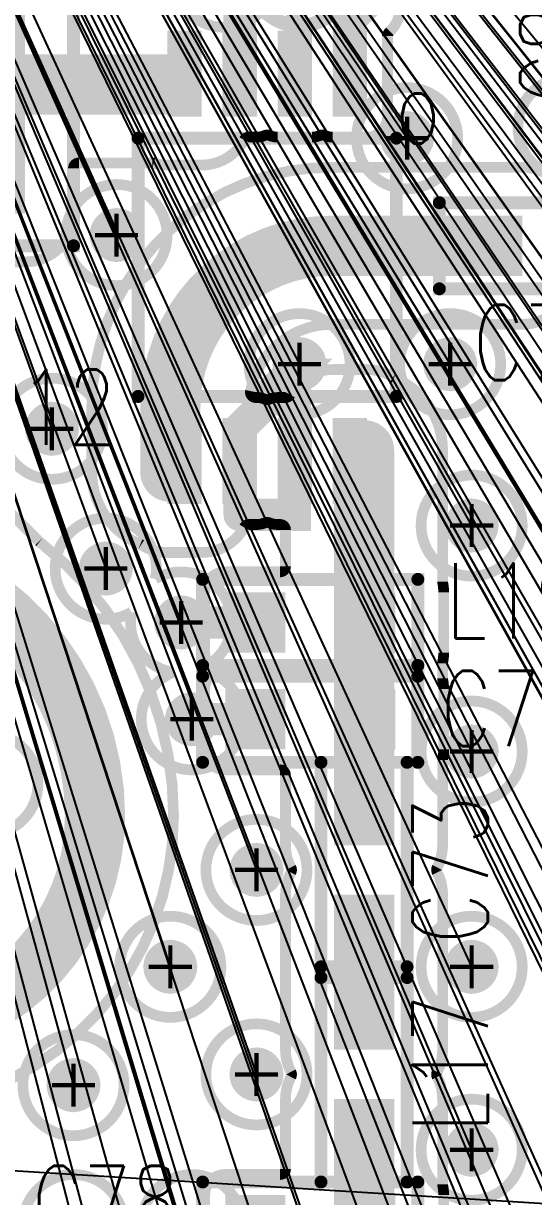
# Model space of a CAD drawing. Extents: x -1.33 to 3.2, y -3.63 to 2.02.
# Drawn here: x 0.567 to 0.804, y 0.473 to 1.018 of the extents above; entities that cross this region are included whole.
import ezdxf
from ezdxf.enums import TextEntityAlignment as Align

# ---------------------------------------------------------------- set-up
doc = ezdxf.new("R2010")
doc.units = 0
for name, pattern in [('SIG_0', [2, 1, 1]), ('SIG_26', [2, 1, 1]), ('SIG_27', [2, 1, 1]), ('SIG_28', [2, 1, 1]), ('SIG_30', [2, 1, 1]), ('SIG_32', [2, 1, 1]), ('SIG_37', [2, 1, 1]), ('SIG_47', [2, 1, 1]), ('SIG_51', [2, 1, 1]), ('SIG_52', [2, 1, 1])]:
    doc.linetypes.add(name, pattern=pattern)
for name, color, linetype in [('ATTRIBUTE_123', 255, 'CONTINUOUS'), ('DRIL_NPLTE_THRU_01', 16, 'CONTINUOUS'), ('DRIL_NPLTE_THRU_02', 106, 'CONTINUOUS'), ('DRIL_NPLTE_THRU_03', 255, 'CONTINUOUS'), ('DRIL_NPLTE_THRU_04', 176, 'CONTINUOUS'), ('DRIL_PLTE_THRU_01', 16, 'CONTINUOUS'), ('DRIL_PLTE_THRU_02', 106, 'CONTINUOUS'), ('DRIL_PLTE_THRU_03', 255, 'CONTINUOUS'), ('DRIL_PLTE_THRU_04', 176, 'CONTINUOUS'), ('DRIL_SYMBOL', 254, 'CONTINUOUS'), ('LINK_00', 254, 'CONTINUOUS'), ('PADS_BOT', 5, 'CONTINUOUS'), ('PADS_INNER', 1, 'CONTINUOUS'), ('PADS_TOP', 1, 'CONTINUOUS'), ('PART_NAME_123', 255, 'CONTINUOUS'), ('PART_TOP_2DLINE_123', 255, 'CONTINUOUS'), ('POUR_VIATHERM_01', 1, 'CONTINUOUS'), ('POUR_VIATHERM_02', 112, 'CONTINUOUS'), ('POUR_VIATHERM_04', 5, 'CONTINUOUS'), ('POUR_VOID_01', 1, 'CONTINUOUS'), ('POUR_VOID_02', 112, 'CONTINUOUS'), ('POUR_VOID_03', 222, 'CONTINUOUS'), ('POUR_VOID_04', 5, 'CONTINUOUS'), ('TRACE_01', 1, 'CONTINUOUS'), ('VIAPTS', 34, 'CONTINUOUS')]:
    doc.layers.add(name, color=color, linetype=linetype)
doc.styles.add('W0$005', font='simplex', dxfattribs={"width": 0.75})

# ---------------------------------------------------------------- blocks, each defined once
blk = doc.blocks.new('POUR_VOID_729')
at = {"layer": 'POUR_VOID_01', "const_width": 0.005}
for points in [[(-16.289, -17.454), (-16.289, -17.426, -0.414214), (-16.2795, -17.4165), (-16.254, -17.4165, 0.414214), (-16.2515, -17.414), (-16.2515, -17.4095), (-16.2515, -17.3815, -0.12007), (-16.24898, -17.37115, 0.243655), (-16.24898, -17.36885, -0.12007), (-16.2515, -17.3585), (-16.2515, -17.3445), (-16.2515, -17.3145), (-16.2515, -17.2865, -0.12007), (-16.24898, -17.27615, 0.243655), (-16.24898, -17.27385, -0.12007), (-16.2515, -17.2635), (-16.2515, -17.2495), (-16.2515, -17.231, 0.414214), (-16.254, -17.2285), (-16.2795, -17.2285, -0.414214), (-16.289, -17.219), (-16.289, -17.191, -0.199359), (-16.28621, -17.18427, 0.415223), (-16.28621, -17.18073, -0.199359), (-16.289, -17.174), (-16.289, -17.146, -0.414214), (-16.2795, -17.1365), (-16.254, -17.1365, 0.414214), (-16.2515, -17.134), (-16.2515, -17.117, 0.414214), (-16.254, -17.1145), (-16.2552, -17.1145, -0.103242), (-16.259, -17.11371, 0.208707), (-16.261, -17.11371, -0.103242), (-16.2648, -17.1145), (-16.26847, -17.1145, 0.274107), (-16.27066, -17.1158, -0.274105), (-16.2904, -17.1275), (-16.3064, -17.1275, -0.14359), (-16.31855, -17.12394, 0.044637), (-16.31895, -17.12373, -0.303529), (-16.3415, -17.09), (-16.3415, -17.06, -0.414214), (-16.23, -16.9485), (-16.1555, -16.9485), (-16.1415, -16.9485, -0.12007), (-16.13115, -16.95102, 0.243655)], [(-16.13115, -17.01898, -0.12007), (-16.1415, -17.0215), (-16.1695, -17.0215), (-16.23, -17.0215, 0.357989), (-16.26776, -17.05251, 0.472767), (-16.26531, -17.0555), (-16.2648, -17.0555, -0.103242), (-16.261, -17.05629, 0.208707), (-16.259, -17.05629, -0.103242), (-16.2552, -17.0555), (-16.25153, -17.0555, 0.274107), (-16.24934, -17.0542, -0.274105), (-16.2296, -17.0425), (-16.2136, -17.0425, -0.14359), (-16.20145, -17.04606, 0.044637), (-16.20105, -17.04627, -0.303529), (-16.1785, -17.08), (-16.1785, -17.14103, 0.050124), (-16.17845, -17.14152, -0.050126), (-16.178, -17.146), (-16.178, -17.174, -0.050126), (-16.17845, -17.17848, 0.050124), (-16.1785, -17.17897), (-16.1785, -17.18603, 0.050124), (-16.17845, -17.18652, -0.050126), (-16.178, -17.191), (-16.178, -17.219, -0.050126), (-16.17845, -17.22348, 0.050124), (-16.1785, -17.22397), (-16.1785, -17.2355), (-16.1785, -17.2495), (-16.1785, -17.2635, -0.12007), (-16.18102, -17.27385, 0.243655), (-16.18102, -17.27615, -0.12007), (-16.1785, -17.2865), (-16.1785, -17.3005), (-16.1785, -17.3145), (-16.1785, -17.3305), (-16.1785, -17.3445), (-16.1785, -17.3585, -0.12007), (-16.18102, -17.36885, 0.243655), (-16.18102, -17.37115, -0.12007), (-16.1785, -17.3815), (-16.1785, -17.3955), (-16.1785, -17.4095), (-16.1785, -17.42103, 0.050124), (-16.17845, -17.42152, -0.050126), (-16.178, -17.426), (-16.178, -17.454, -0.050126)]]:
    blk.add_lwpolyline(points, format="xyb", dxfattribs=at)
blk = doc.blocks.new('POUR_VOID_691')
at = {"layer": 'POUR_VOID_01', "const_width": 0.005}
for points in [[(-16.198, -16.8734, -0.198912), (-16.20298, -16.88542), (-16.20337, -16.88581, 0.198912), (-16.2041, -16.88758), (-16.2041, -16.925, -0.414214), (-16.2136, -16.9345), (-16.2296, -16.9345, -0.103242), (-16.2334, -16.93371, 0.208707), (-16.2354, -16.93371, -0.103242), (-16.2392, -16.9345), (-16.2552, -16.9345, -0.103242), (-16.259, -16.93371, 0.208707), (-16.261, -16.93371, -0.103242), (-16.2648, -16.9345), (-16.26847, -16.9345, 0.274107), (-16.27066, -16.9358, -0.274105), (-16.2904, -16.9475), (-16.3064, -16.9475, -0.071067), (-16.3127, -16.9466, 0.071068), (-16.3134, -16.9465), (-16.3475, -16.9465, 0.414214), (-16.35, -16.949), (-16.35, -16.97, -0.414214), (-16.3725, -16.9925), (-16.4375, -16.9925, -0.196313)], [(-16.42919, -17.05919), (-16.36602, -17.12236, 0.030975), (-16.36578, -17.12257, -0.231311), (-16.3035, -17.25, -0.414214), (-16.44, -17.3865)]]:
    blk.add_lwpolyline(points, format="xyb", dxfattribs=at)
blk = doc.blocks.new('POUR_OUTLINE_677')
for name in ['POUR_VOID_691', 'POUR_VOID_729']:
    blk.add_blockref(name, (0, 0))
blk = doc.blocks.new('POUR_VIATHERM_762')
at = {"layer": 'POUR_VIATHERM_01'}
for points in [[(-16.295, -17.1925), (-16.295, -17.1925)], [(-16.3075, -17.205), (-16.3075, -17.205)], [(-16.295, -17.2175), (-16.295, -17.2175)]]:
    blk.add_lwpolyline(points, dxfattribs=at)
blk = doc.blocks.new('POUR_VIATHERM_795')
at = {"layer": 'POUR_VIATHERM_01'}
for points in [[(-16.335, -17.1225), (-16.335, -17.1225)], [(-16.3475, -17.135), (-16.3475, -17.135)], [(-16.3225, -17.135), (-16.3225, -17.135)], [(-16.335, -17.1475), (-16.335, -17.1475)]]:
    blk.add_lwpolyline(points, dxfattribs=at)
blk = doc.blocks.new('POUR_VIATHERM_804')
at = {"layer": 'POUR_VIATHERM_01'}
for points in [[(-16.305, -17.3075), (-16.305, -17.3075)], [(-16.3175, -17.32), (-16.3175, -17.32)], [(-16.2925, -17.32), (-16.2925, -17.32)], [(-16.305, -17.3325), (-16.305, -17.3325)]]:
    blk.add_lwpolyline(points, dxfattribs=at)
blk = doc.blocks.new('POUR_VIATHERM_858')
at = {"layer": 'POUR_VIATHERM_01'}
for points in [[(-16.35, -17.3625), (-16.35, -17.3625)], [(-16.3625, -17.375), (-16.3625, -17.375)], [(-16.3375, -17.375), (-16.3375, -17.375)], [(-16.35, -17.3875), (-16.35, -17.3875)]]:
    blk.add_lwpolyline(points, dxfattribs=at)
blk = doc.blocks.new('POUR_VIATHERM_1255')
at = {"layer": 'POUR_VIATHERM_01'}
for points in [[(-16.3, -17.1475), (-16.3, -17.1475)], [(-16.3125, -17.16), (-16.3125, -17.16)], [(-16.2875, -17.16), (-16.2875, -17.16)], [(-16.3, -17.1725), (-16.3, -17.1725)]]:
    blk.add_lwpolyline(points, dxfattribs=at)
blk = doc.blocks.new('POUR_VIATHERM_1275')
at = {"layer": 'POUR_VIATHERM_01'}
for points in [[(-16.165, -17.2075), (-16.165, -17.2075)], [(-16.1775, -17.22), (-16.1775, -17.22)], [(-16.1525, -17.22), (-16.1525, -17.22)], [(-16.165, -17.2325), (-16.165, -17.2325)]]:
    blk.add_lwpolyline(points, dxfattribs=at)
blk = doc.blocks.new('POUR_VIATHERM_1276')
at = {"layer": 'POUR_VIATHERM_01'}
for points in [[(-16.165, -17.1025), (-16.165, -17.1025)], [(-16.1775, -17.115), (-16.1775, -17.115)], [(-16.1525, -17.115), (-16.1525, -17.115)], [(-16.165, -17.1275), (-16.165, -17.1275)]]:
    blk.add_lwpolyline(points, dxfattribs=at)
blk = doc.blocks.new('POUR_VIATHERM_1277')
at = {"layer": 'POUR_VIATHERM_01'}
for points in [[(-16.165, -17.3075), (-16.165, -17.3075)], [(-16.1775, -17.32), (-16.1775, -17.32)], [(-16.1525, -17.32), (-16.1525, -17.32)], [(-16.165, -17.3325), (-16.165, -17.3325)]]:
    blk.add_lwpolyline(points, dxfattribs=at)
blk = doc.blocks.new('POUR_VIATHERM_1279')
at = {"layer": 'POUR_VIATHERM_01'}
for points in [[(-16.165, -17.3925), (-16.165, -17.3925)], [(-16.1775, -17.405), (-16.1775, -17.405)], [(-16.1525, -17.405), (-16.1525, -17.405)], [(-16.165, -17.4175), (-16.165, -17.4175)]]:
    blk.add_lwpolyline(points, dxfattribs=at)
blk = doc.blocks.new('POUR_VIATHERM_1321')
at = {"layer": 'POUR_VIATHERM_01'}
for points in [[(-16.36, -17.0575), (-16.36, -17.0575)], [(-16.3725, -17.07), (-16.3725, -17.07)], [(-16.3475, -17.07), (-16.3475, -17.07)], [(-16.36, -17.0825), (-16.36, -17.0825)]]:
    blk.add_lwpolyline(points, dxfattribs=at)
blk = doc.blocks.new('POUR_VIATHERM_1322')
at = {"layer": 'POUR_VIATHERM_01'}
for points in [[(-16.33, -16.9675), (-16.33, -16.9675)], [(-16.3425, -16.98), (-16.3425, -16.98)], [(-16.3175, -16.98), (-16.3175, -16.98)], [(-16.33, -16.9925), (-16.33, -16.9925)]]:
    blk.add_lwpolyline(points, dxfattribs=at)
blk = doc.blocks.new('POUR_VIATHERM_1323')
at = {"layer": 'POUR_VIATHERM_01'}
for points in [[(-16.265, -17.3575), (-16.265, -17.3575)], [(-16.2775, -17.37), (-16.2775, -17.37)], [(-16.2525, -17.37), (-16.2525, -17.37)], [(-16.265, -17.3825), (-16.265, -17.3825)]]:
    blk.add_lwpolyline(points, dxfattribs=at)
blk = doc.blocks.new('POUR_VIATHERM_1324')
at = {"layer": 'POUR_VIATHERM_01'}
for points in [[(-16.265, -17.2625), (-16.265, -17.2625)], [(-16.2775, -17.275), (-16.2775, -17.275)], [(-16.2525, -17.275), (-16.2525, -17.275)], [(-16.265, -17.2875), (-16.265, -17.2875)]]:
    blk.add_lwpolyline(points, dxfattribs=at)
blk = doc.blocks.new('POUR_VIATHERM_1325')
at = {"layer": 'POUR_VIATHERM_01'}
for points in [[(-16.175, -17.0275), (-16.175, -17.0275)], [(-16.1875, -17.04), (-16.1875, -17.04)], [(-16.1625, -17.04), (-16.1625, -17.04)], [(-16.175, -17.0525), (-16.175, -17.0525)]]:
    blk.add_lwpolyline(points, dxfattribs=at)
blk = doc.blocks.new('POUR_VIATHERM_1326')
at = {"layer": 'POUR_VIATHERM_01'}
for points in [[(-16.195, -16.9225), (-16.195, -16.9225)], [(-16.2075, -16.935), (-16.2075, -16.935)], [(-16.1825, -16.935), (-16.1825, -16.935)], [(-16.195, -16.9475), (-16.195, -16.9475)]]:
    blk.add_lwpolyline(points, dxfattribs=at)
blk = doc.blocks.new('POUR_VIATHERM_1370')
at = {"layer": 'POUR_VIATHERM_01'}
for points in [[(-16.245, -17.0275), (-16.245, -17.0275)], [(-16.2575, -17.04), (-16.2575, -17.04)], [(-16.2325, -17.04), (-16.2325, -17.04)]]:
    blk.add_lwpolyline(points, dxfattribs=at)
blk = doc.blocks.new('POUR_HEADER_0')
for name in ['POUR_OUTLINE_677', 'POUR_VIATHERM_1326', 'POUR_VIATHERM_1322', 'POUR_VIATHERM_1370', 'POUR_VIATHERM_1325', 'POUR_VIATHERM_1321', 'POUR_VIATHERM_1276', 'POUR_VIATHERM_795', 'POUR_VIATHERM_1255', 'POUR_VIATHERM_762', 'POUR_VIATHERM_1275', 'POUR_VIATHERM_1324', 'POUR_VIATHERM_804', 'POUR_VIATHERM_1277', 'POUR_VIATHERM_1323', 'POUR_VIATHERM_858', 'POUR_VIATHERM_1279']:
    blk.add_blockref(name, (18, 18))
blk = doc.blocks.new('POUR_VOID_12')
at = {"layer": 'POUR_VOID_04', "const_width": 0.005}
blk.add_lwpolyline([(-16.22834, -16.87437, -0.722908), (-16.26694, -16.85838, 0.218159)], format="xyb", dxfattribs=at)
blk = doc.blocks.new('POUR_OUTLINE_4')
blk.add_blockref('POUR_VOID_12', (0, 0))
blk = doc.blocks.new('POUR_VIATHERM_90')
at = {"layer": 'POUR_VIATHERM_04'}
for points in [[(-16.295, -17.1925), (-16.295, -17.1925)], [(-16.3075, -17.205), (-16.3075, -17.205)], [(-16.2825, -17.205), (-16.2825, -17.205)], [(-16.295, -17.2175), (-16.295, -17.2175)]]:
    blk.add_lwpolyline(points, dxfattribs=at)
blk = doc.blocks.new('POUR_VIATHERM_124')
at = {"layer": 'POUR_VIATHERM_04'}
for points in [[(-16.335, -17.1225), (-16.335, -17.1225)], [(-16.3475, -17.135), (-16.3475, -17.135)], [(-16.3225, -17.135), (-16.3225, -17.135)], [(-16.335, -17.1475), (-16.335, -17.1475)]]:
    blk.add_lwpolyline(points, dxfattribs=at)
blk = doc.blocks.new('POUR_VIATHERM_133')
at = {"layer": 'POUR_VIATHERM_04'}
for points in [[(-16.305, -17.3075), (-16.305, -17.3075)], [(-16.3175, -17.32), (-16.3175, -17.32)], [(-16.2925, -17.32), (-16.2925, -17.32)], [(-16.305, -17.3325), (-16.305, -17.3325)]]:
    blk.add_lwpolyline(points, dxfattribs=at)
blk = doc.blocks.new('POUR_VIATHERM_173')
at = {"layer": 'POUR_VIATHERM_04'}
for points in [[(-16.35, -17.3625), (-16.35, -17.3625)], [(-16.3625, -17.375), (-16.3625, -17.375)], [(-16.3375, -17.375), (-16.3375, -17.375)], [(-16.35, -17.3875), (-16.35, -17.3875)]]:
    blk.add_lwpolyline(points, dxfattribs=at)
blk = doc.blocks.new('POUR_VIATHERM_542')
at = {"layer": 'POUR_VIATHERM_04'}
for points in [[(-16.3, -17.1475), (-16.3, -17.1475)], [(-16.3125, -17.16), (-16.3125, -17.16)], [(-16.2875, -17.16), (-16.2875, -17.16)], [(-16.3, -17.1725), (-16.3, -17.1725)]]:
    blk.add_lwpolyline(points, dxfattribs=at)
blk = doc.blocks.new('POUR_VIATHERM_562')
at = {"layer": 'POUR_VIATHERM_04'}
for points in [[(-16.165, -17.2075), (-16.165, -17.2075)], [(-16.1775, -17.22), (-16.1775, -17.22)], [(-16.1525, -17.22), (-16.1525, -17.22)], [(-16.165, -17.2325), (-16.165, -17.2325)]]:
    blk.add_lwpolyline(points, dxfattribs=at)
blk = doc.blocks.new('POUR_VIATHERM_563')
at = {"layer": 'POUR_VIATHERM_04'}
for points in [[(-16.165, -17.1025), (-16.165, -17.1025)], [(-16.1775, -17.115), (-16.1775, -17.115)], [(-16.1525, -17.115), (-16.1525, -17.115)], [(-16.165, -17.1275), (-16.165, -17.1275)]]:
    blk.add_lwpolyline(points, dxfattribs=at)
blk = doc.blocks.new('POUR_VIATHERM_564')
at = {"layer": 'POUR_VIATHERM_04'}
for points in [[(-16.165, -17.3075), (-16.165, -17.3075)], [(-16.1775, -17.32), (-16.1775, -17.32)], [(-16.1525, -17.32), (-16.1525, -17.32)], [(-16.165, -17.3325), (-16.165, -17.3325)]]:
    blk.add_lwpolyline(points, dxfattribs=at)
blk = doc.blocks.new('POUR_VIATHERM_566')
at = {"layer": 'POUR_VIATHERM_04'}
for points in [[(-16.165, -17.3925), (-16.165, -17.3925)], [(-16.1775, -17.405), (-16.1775, -17.405)], [(-16.1525, -17.405), (-16.1525, -17.405)], [(-16.165, -17.4175), (-16.165, -17.4175)]]:
    blk.add_lwpolyline(points, dxfattribs=at)
blk = doc.blocks.new('POUR_VIATHERM_608')
at = {"layer": 'POUR_VIATHERM_04'}
for points in [[(-16.36, -17.0575), (-16.36, -17.0575)], [(-16.3725, -17.07), (-16.3725, -17.07)], [(-16.3475, -17.07), (-16.3475, -17.07)], [(-16.36, -17.0825), (-16.36, -17.0825)]]:
    blk.add_lwpolyline(points, dxfattribs=at)
blk = doc.blocks.new('POUR_VIATHERM_609')
at = {"layer": 'POUR_VIATHERM_04'}
for points in [[(-16.33, -16.9675), (-16.33, -16.9675)], [(-16.3425, -16.98), (-16.3425, -16.98)], [(-16.3175, -16.98), (-16.3175, -16.98)], [(-16.33, -16.9925), (-16.33, -16.9925)]]:
    blk.add_lwpolyline(points, dxfattribs=at)
blk = doc.blocks.new('POUR_VIATHERM_610')
at = {"layer": 'POUR_VIATHERM_04'}
for points in [[(-16.265, -17.3575), (-16.265, -17.3575)], [(-16.2775, -17.37), (-16.2775, -17.37)], [(-16.2525, -17.37), (-16.2525, -17.37)], [(-16.265, -17.3825), (-16.265, -17.3825)]]:
    blk.add_lwpolyline(points, dxfattribs=at)
blk = doc.blocks.new('POUR_VIATHERM_611')
at = {"layer": 'POUR_VIATHERM_04'}
for points in [[(-16.265, -17.2625), (-16.265, -17.2625)], [(-16.2775, -17.275), (-16.2775, -17.275)], [(-16.2525, -17.275), (-16.2525, -17.275)], [(-16.265, -17.2875), (-16.265, -17.2875)]]:
    blk.add_lwpolyline(points, dxfattribs=at)
blk = doc.blocks.new('POUR_VIATHERM_612')
at = {"layer": 'POUR_VIATHERM_04'}
for points in [[(-16.175, -17.0275), (-16.175, -17.0275)], [(-16.1875, -17.04), (-16.1875, -17.04)], [(-16.1625, -17.04), (-16.1625, -17.04)], [(-16.175, -17.0525), (-16.175, -17.0525)]]:
    blk.add_lwpolyline(points, dxfattribs=at)
blk = doc.blocks.new('POUR_VIATHERM_613')
at = {"layer": 'POUR_VIATHERM_04'}
for points in [[(-16.195, -16.9225), (-16.195, -16.9225)], [(-16.2075, -16.935), (-16.2075, -16.935)], [(-16.1825, -16.935), (-16.1825, -16.935)], [(-16.195, -16.9475), (-16.195, -16.9475)]]:
    blk.add_lwpolyline(points, dxfattribs=at)
blk = doc.blocks.new('POUR_VIATHERM_656')
at = {"layer": 'POUR_VIATHERM_04'}
for points in [[(-16.245, -17.0275), (-16.245, -17.0275)], [(-16.2575, -17.04), (-16.2575, -17.04)], [(-16.2325, -17.04), (-16.2325, -17.04)], [(-16.245, -17.0525), (-16.245, -17.0525)]]:
    blk.add_lwpolyline(points, dxfattribs=at)
blk = doc.blocks.new('POUR_HEADER_1')
for name in ['POUR_OUTLINE_4', 'POUR_VIATHERM_613', 'POUR_VIATHERM_609', 'POUR_VIATHERM_656', 'POUR_VIATHERM_612', 'POUR_VIATHERM_608', 'POUR_VIATHERM_563', 'POUR_VIATHERM_124', 'POUR_VIATHERM_542', 'POUR_VIATHERM_90', 'POUR_VIATHERM_562', 'POUR_VIATHERM_611', 'POUR_VIATHERM_133', 'POUR_VIATHERM_564', 'POUR_VIATHERM_610', 'POUR_VIATHERM_173', 'POUR_VIATHERM_566']:
    blk.add_blockref(name, (18, 18))
blk = doc.blocks.new('POUR_VOID_1945')
at = {"layer": 'POUR_VOID_02', "const_width": 0.005}
blk.add_lwpolyline([(-16.2685, -16.86, 1), (-16.2215, -16.86, 1)], format="xyb", close=True, dxfattribs=at)
blk = doc.blocks.new('POUR_OUTLINE_1921')
blk.add_blockref('POUR_VOID_1945', (0, 0))
blk = doc.blocks.new('POUR_VIATHERM_2027')
at = {"layer": 'POUR_VIATHERM_02'}
for points in [[(-16.295, -17.1925), (-16.295, -17.1925)], [(-16.3075, -17.205), (-16.3075, -17.205)], [(-16.2825, -17.205), (-16.2825, -17.205)], [(-16.295, -17.2175), (-16.295, -17.2175)]]:
    blk.add_lwpolyline(points, dxfattribs=at)
blk = doc.blocks.new('POUR_VIATHERM_2061')
at = {"layer": 'POUR_VIATHERM_02'}
for points in [[(-16.335, -17.1225), (-16.335, -17.1225)], [(-16.3475, -17.135), (-16.3475, -17.135)], [(-16.3225, -17.135), (-16.3225, -17.135)], [(-16.335, -17.1475), (-16.335, -17.1475)]]:
    blk.add_lwpolyline(points, dxfattribs=at)
blk = doc.blocks.new('POUR_VIATHERM_2070')
at = {"layer": 'POUR_VIATHERM_02'}
for points in [[(-16.305, -17.3075), (-16.305, -17.3075)], [(-16.3175, -17.32), (-16.3175, -17.32)], [(-16.2925, -17.32), (-16.2925, -17.32)], [(-16.305, -17.3325), (-16.305, -17.3325)]]:
    blk.add_lwpolyline(points, dxfattribs=at)
blk = doc.blocks.new('POUR_VIATHERM_2112')
at = {"layer": 'POUR_VIATHERM_02'}
for points in [[(-16.35, -17.3625), (-16.35, -17.3625)], [(-16.3625, -17.375), (-16.3625, -17.375)], [(-16.3375, -17.375), (-16.3375, -17.375)], [(-16.35, -17.3875), (-16.35, -17.3875)]]:
    blk.add_lwpolyline(points, dxfattribs=at)
blk = doc.blocks.new('POUR_VIATHERM_2481')
at = {"layer": 'POUR_VIATHERM_02'}
for points in [[(-16.3, -17.1475), (-16.3, -17.1475)], [(-16.3125, -17.16), (-16.3125, -17.16)], [(-16.2875, -17.16), (-16.2875, -17.16)], [(-16.3, -17.1725), (-16.3, -17.1725)]]:
    blk.add_lwpolyline(points, dxfattribs=at)
blk = doc.blocks.new('POUR_VIATHERM_2501')
at = {"layer": 'POUR_VIATHERM_02'}
for points in [[(-16.165, -17.2075), (-16.165, -17.2075)], [(-16.1775, -17.22), (-16.1775, -17.22)], [(-16.1525, -17.22), (-16.1525, -17.22)], [(-16.165, -17.2325), (-16.165, -17.2325)]]:
    blk.add_lwpolyline(points, dxfattribs=at)
blk = doc.blocks.new('POUR_VIATHERM_2502')
at = {"layer": 'POUR_VIATHERM_02'}
for points in [[(-16.165, -17.1025), (-16.165, -17.1025)], [(-16.1775, -17.115), (-16.1775, -17.115)], [(-16.1525, -17.115), (-16.1525, -17.115)], [(-16.165, -17.1275), (-16.165, -17.1275)]]:
    blk.add_lwpolyline(points, dxfattribs=at)
blk = doc.blocks.new('POUR_VIATHERM_2503')
at = {"layer": 'POUR_VIATHERM_02'}
for points in [[(-16.165, -17.3075), (-16.165, -17.3075)], [(-16.1775, -17.32), (-16.1775, -17.32)], [(-16.1525, -17.32), (-16.1525, -17.32)], [(-16.165, -17.3325), (-16.165, -17.3325)]]:
    blk.add_lwpolyline(points, dxfattribs=at)
blk = doc.blocks.new('POUR_VIATHERM_2505')
at = {"layer": 'POUR_VIATHERM_02'}
for points in [[(-16.165, -17.3925), (-16.165, -17.3925)], [(-16.1775, -17.405), (-16.1775, -17.405)], [(-16.1525, -17.405), (-16.1525, -17.405)], [(-16.165, -17.4175), (-16.165, -17.4175)]]:
    blk.add_lwpolyline(points, dxfattribs=at)
blk = doc.blocks.new('POUR_VIATHERM_2547')
at = {"layer": 'POUR_VIATHERM_02'}
for points in [[(-16.36, -17.0575), (-16.36, -17.0575)], [(-16.3725, -17.07), (-16.3725, -17.07)], [(-16.3475, -17.07), (-16.3475, -17.07)], [(-16.36, -17.0825), (-16.36, -17.0825)]]:
    blk.add_lwpolyline(points, dxfattribs=at)
blk = doc.blocks.new('POUR_VIATHERM_2548')
at = {"layer": 'POUR_VIATHERM_02'}
for points in [[(-16.33, -16.9675), (-16.33, -16.9675)], [(-16.3425, -16.98), (-16.3425, -16.98)], [(-16.3175, -16.98), (-16.3175, -16.98)], [(-16.33, -16.9925), (-16.33, -16.9925)]]:
    blk.add_lwpolyline(points, dxfattribs=at)
blk = doc.blocks.new('POUR_VIATHERM_2549')
at = {"layer": 'POUR_VIATHERM_02'}
for points in [[(-16.265, -17.3575), (-16.265, -17.3575)], [(-16.2775, -17.37), (-16.2775, -17.37)], [(-16.2525, -17.37), (-16.2525, -17.37)], [(-16.265, -17.3825), (-16.265, -17.3825)]]:
    blk.add_lwpolyline(points, dxfattribs=at)
blk = doc.blocks.new('POUR_VIATHERM_2550')
at = {"layer": 'POUR_VIATHERM_02'}
for points in [[(-16.265, -17.2625), (-16.265, -17.2625)], [(-16.2775, -17.275), (-16.2775, -17.275)], [(-16.2525, -17.275), (-16.2525, -17.275)], [(-16.265, -17.2875), (-16.265, -17.2875)]]:
    blk.add_lwpolyline(points, dxfattribs=at)
blk = doc.blocks.new('POUR_VIATHERM_2551')
at = {"layer": 'POUR_VIATHERM_02'}
for points in [[(-16.175, -17.0275), (-16.175, -17.0275)], [(-16.1875, -17.04), (-16.1875, -17.04)], [(-16.1625, -17.04), (-16.1625, -17.04)], [(-16.175, -17.0525), (-16.175, -17.0525)]]:
    blk.add_lwpolyline(points, dxfattribs=at)
blk = doc.blocks.new('POUR_VIATHERM_2552')
at = {"layer": 'POUR_VIATHERM_02'}
for points in [[(-16.195, -16.9225), (-16.195, -16.9225)], [(-16.2075, -16.935), (-16.2075, -16.935)], [(-16.1825, -16.935), (-16.1825, -16.935)], [(-16.195, -16.9475), (-16.195, -16.9475)]]:
    blk.add_lwpolyline(points, dxfattribs=at)
blk = doc.blocks.new('POUR_VIATHERM_2594')
at = {"layer": 'POUR_VIATHERM_02'}
for points in [[(-16.245, -17.0275), (-16.245, -17.0275)], [(-16.2575, -17.04), (-16.2575, -17.04)], [(-16.2325, -17.04), (-16.2325, -17.04)], [(-16.245, -17.0525), (-16.245, -17.0525)]]:
    blk.add_lwpolyline(points, dxfattribs=at)
blk = doc.blocks.new('POUR_HEADER_2')
for name in ['POUR_OUTLINE_1921', 'POUR_VIATHERM_2552', 'POUR_VIATHERM_2548', 'POUR_VIATHERM_2594', 'POUR_VIATHERM_2551', 'POUR_VIATHERM_2547', 'POUR_VIATHERM_2502', 'POUR_VIATHERM_2061', 'POUR_VIATHERM_2481', 'POUR_VIATHERM_2027', 'POUR_VIATHERM_2501', 'POUR_VIATHERM_2550', 'POUR_VIATHERM_2070', 'POUR_VIATHERM_2503', 'POUR_VIATHERM_2549', 'POUR_VIATHERM_2112', 'POUR_VIATHERM_2505']:
    blk.add_blockref(name, (18, 18))
blk = doc.blocks.new('POUR_VOID_1575')
at = {"layer": 'POUR_VOID_03', "const_width": 0.005}
blk.add_lwpolyline([(-16.3535, -16.98, 1), (-16.3065, -16.98, 1)], format="xyb", close=True, dxfattribs=at)
blk = doc.blocks.new('POUR_VOID_1574')
at = {"layer": 'POUR_VOID_03', "const_width": 0.005}
blk.add_lwpolyline([(-16.3835, -17.07, 1), (-16.3365, -17.07, 1)], format="xyb", close=True, dxfattribs=at)
blk = doc.blocks.new('POUR_VOID_1573')
at = {"layer": 'POUR_VOID_03', "const_width": 0.005}
blk.add_lwpolyline([(-16.4135, -17.235, 1), (-16.3665, -17.235, 1)], format="xyb", close=True, dxfattribs=at)
blk = doc.blocks.new('POUR_VOID_1563')
at = {"layer": 'POUR_VOID_03', "const_width": 0.005}
blk.add_lwpolyline([(-16.2625, -16.84432, -2.614026), (-16.2625, -16.87568, -2.614026)], format="xyb", close=True, dxfattribs=at)
blk = doc.blocks.new('POUR_VOID_1562')
at = {"layer": 'POUR_VOID_03', "const_width": 0.005}
blk.add_lwpolyline([(-16.29123, -17.1818, -7.317156), (-16.30377, -17.1832, -0.427249), (-16.32301, -17.15521, -4.750393), (-16.31199, -17.13979, -1.079736)], format="xyb", close=True, dxfattribs=at)
blk = doc.blocks.new('POUR_VOID_1561')
at = {"layer": 'POUR_VOID_03', "const_width": 0.005}
blk.add_lwpolyline([(-16.2685, -17.04, 1), (-16.2215, -17.04, 1)], format="xyb", close=True, dxfattribs=at)
blk = doc.blocks.new('POUR_VOID_1560')
at = {"layer": 'POUR_VOID_03', "const_width": 0.005}
blk.add_lwpolyline([(-16.2885, -17.275, 1), (-16.2415, -17.275, 1)], format="xyb", close=True, dxfattribs=at)
blk = doc.blocks.new('POUR_VOID_1559')
at = {"layer": 'POUR_VOID_03', "const_width": 0.005}
blk.add_lwpolyline([(-16.3285, -17.32, 1), (-16.2815, -17.32, 1)], format="xyb", close=True, dxfattribs=at)
blk = doc.blocks.new('POUR_VOID_1558')
at = {"layer": 'POUR_VOID_03', "const_width": 0.005}
blk.add_lwpolyline([(-16.3735, -17.375, 1), (-16.3265, -17.375, 1)], format="xyb", close=True, dxfattribs=at)
blk = doc.blocks.new('POUR_VOID_1557')
at = {"layer": 'POUR_VOID_03', "const_width": 0.005}
blk.add_lwpolyline([(-16.3735, -17.44, 1), (-16.3265, -17.44, 1)], format="xyb", close=True, dxfattribs=at)
blk = doc.blocks.new('POUR_VOID_1549')
at = {"layer": 'POUR_VOID_03', "const_width": 0.005}
blk.add_lwpolyline([(-16.2885, -17.37, 1), (-16.2415, -17.37, 1)], format="xyb", close=True, dxfattribs=at)
blk = doc.blocks.new('POUR_VOID_1548')
at = {"layer": 'POUR_VOID_03', "const_width": 0.005}
blk.add_lwpolyline([(-16.30178, -17.4625, -6.781646), (-16.28822, -17.4625, -6.781646)], format="xyb", close=True, dxfattribs=at)
blk = doc.blocks.new('POUR_VOID_1529')
at = {"layer": 'POUR_VOID_03', "const_width": 0.005}
blk.add_lwpolyline([(-16.2185, -16.935, 1), (-16.1715, -16.935, 1)], format="xyb", close=True, dxfattribs=at)
blk = doc.blocks.new('POUR_VOID_1528')
at = {"layer": 'POUR_VOID_03', "const_width": 0.005}
blk.add_lwpolyline([(-16.1985, -17.04, 1), (-16.1515, -17.04, 1)], format="xyb", close=True, dxfattribs=at)
blk = doc.blocks.new('POUR_VOID_1512')
at = {"layer": 'POUR_VOID_03', "const_width": 0.005}
blk.add_lwpolyline([(-16.1435, -16.93, 1), (-16.0965, -16.93, 1)], format="xyb", close=True, dxfattribs=at)
blk = doc.blocks.new('POUR_VOID_1511')
at = {"layer": 'POUR_VOID_03', "const_width": 0.005}
blk.add_lwpolyline([(-16.1885, -17.115, 1), (-16.1415, -17.115, 1)], format="xyb", close=True, dxfattribs=at)
blk = doc.blocks.new('POUR_VOID_1510')
at = {"layer": 'POUR_VOID_03', "const_width": 0.005}
blk.add_lwpolyline([(-16.1885, -17.22, 1), (-16.1415, -17.22, 1)], format="xyb", close=True, dxfattribs=at)
blk = doc.blocks.new('POUR_VOID_1509')
at = {"layer": 'POUR_VOID_03', "const_width": 0.005}
blk.add_lwpolyline([(-16.1885, -17.32, 1), (-16.1415, -17.32, 1)], format="xyb", close=True, dxfattribs=at)
blk = doc.blocks.new('POUR_VOID_1508')
at = {"layer": 'POUR_VOID_03', "const_width": 0.005}
blk.add_lwpolyline([(-16.1885, -17.405, 1), (-16.1415, -17.405, 1)], format="xyb", close=True, dxfattribs=at)
blk = doc.blocks.new('POUR_OUTLINE_1392')
for name in ['POUR_VOID_1563', 'POUR_VOID_1512', 'POUR_VOID_1529', 'POUR_VOID_1575', 'POUR_VOID_1561', 'POUR_VOID_1528', 'POUR_VOID_1574', 'POUR_VOID_1511', 'POUR_VOID_1562', 'POUR_VOID_1510', 'POUR_VOID_1573', 'POUR_VOID_1560', 'POUR_VOID_1559', 'POUR_VOID_1509', 'POUR_VOID_1549', 'POUR_VOID_1558', 'POUR_VOID_1508', 'POUR_VOID_1557', 'POUR_VOID_1548']:
    blk.add_blockref(name, (0, 0))
blk = doc.blocks.new('POUR_HEADER_3')
blk.add_blockref('POUR_OUTLINE_1392', (18, 15.915))
blk = doc.blocks.new('SMOOTH_0$006')
at = {"const_width": 0.003}
blk.add_lwpolyline([(-0.0015, 0, 1), (0.0015, 0, 1)], format="xyb", close=True, dxfattribs=at)
blk = doc.blocks.new('PART_BODY_TOP_24')
at = {"layer": 'PART_TOP_2DLINE_123', "const_width": 0.006}
blk.add_lwpolyline([(-0.05, -0.02), (0.05, -0.02), (0.05, 0.02), (-0.05, 0.02)], close=True, dxfattribs=at)
at = {"layer": 'PART_TOP_2DLINE_123'}
for p in [(-0.05, 0.02), (0.05, 0.02), (-0.05, -0.02), (0.05, -0.02)]:
    blk.add_blockref('SMOOTH_0$006', p, dxfattribs=at)
blk = doc.blocks.new('DRIL_HOLE_0')
blk.add_lwpolyline([(0, 0, 1), (0, 0, 1)], format="xyb", close=True)
blk = doc.blocks.new('PAD_10')
blk.add_lwpolyline([(0, 0, 1), (0, 0, 1)], format="xyb", close=True)
blk = doc.blocks.new('PAD_12')
at = {"const_width": 0.028}
blk.add_lwpolyline([(-0.014, 0), (0.014, 0)], dxfattribs=at)
blk = doc.blocks.new('STK_TOP_8')
at = {"layer": 'DRIL_PLTE_THRU_01'}
blk.add_blockref('DRIL_HOLE_0', (0, 0), dxfattribs=at)
at = {"layer": 'DRIL_PLTE_THRU_02'}
blk.add_blockref('DRIL_HOLE_0', (0, 0), dxfattribs=at)
at = {"layer": 'DRIL_PLTE_THRU_03'}
blk.add_blockref('DRIL_HOLE_0', (0, 0), dxfattribs=at)
at = {"layer": 'DRIL_PLTE_THRU_04'}
blk.add_blockref('DRIL_HOLE_0', (0, 0), dxfattribs=at)
at = {"layer": 'PADS_BOT'}
blk.add_blockref('PAD_10', (0, 0), dxfattribs=at)
at = {"layer": 'PADS_INNER'}
blk.add_blockref('PAD_10', (0, 0), dxfattribs=at)
at = {"layer": 'PADS_TOP'}
blk.add_blockref('PAD_12', (0, 0), dxfattribs=at)
blk = doc.blocks.new('SYM_TOP_6')
for name, p in [('PART_BODY_TOP_24', (0, 0)), ('STK_TOP_8', (-0.0255, 0)), ('STK_TOP_8', (0.0255, 0))]:
    blk.add_blockref(name, p)
blk = doc.blocks.new('PART_TOP_76')
blk.add_blockref('SYM_TOP_6', (0, 0))
at = {"layer": 'PART_NAME_123', "style": 'W0$005', "width": 0.75}
blk.add_text('C73', height=0.035, dxfattribs=at).set_placement((0, -0.04), align=Align.MIDDLE_CENTER)
blk = doc.blocks.new('PART_TOP_80')
blk.add_blockref('SYM_TOP_6', (0, 0))
at = {"layer": 'PART_NAME_123', "style": 'W0$005', "width": 0.75}
blk.add_text('C77', height=0.035, rotation=-180, dxfattribs=at).set_placement((-0.095, -0.005), align=Align.MIDDLE_CENTER)
blk = doc.blocks.new('PART_TOP_81')
blk.add_blockref('SYM_TOP_6', (0, 0))
at = {"layer": 'PART_NAME_123', "style": 'W0$005', "width": 0.75}
blk.add_text('C78', height=0.035, rotation=-180, dxfattribs=at).set_placement((0.095, -0.01), align=Align.MIDDLE_CENTER)
blk = doc.blocks.new('PART_TOP_82')
blk.add_blockref('SYM_TOP_6', (0, 0))
at = {"layer": 'PART_NAME_123', "style": 'W0$005', "width": 0.75}
blk.add_text('C79', height=0.035, rotation=-180, dxfattribs=at).set_placement((0, 0.045), align=Align.MIDDLE_CENTER)
blk = doc.blocks.new('PART_TOP_85')
blk.add_blockref('SYM_TOP_6', (0, 0))
at = {"layer": 'PART_NAME_123', "style": 'W0$005', "width": 0.75}
blk.add_text('C81', height=0.035, rotation=-180, dxfattribs=at).set_placement((0.035, -0.05), align=Align.MIDDLE_CENTER)
blk = doc.blocks.new('PART_TOP_97')
blk.add_blockref('SYM_TOP_6', (0, 0))
at = {"layer": 'PART_NAME_123', "style": 'W0$005', "width": 0.75}
blk.add_text('L17', height=0.035, rotation=-180, dxfattribs=at).set_placement((-0.005, 0.04), align=Align.MIDDLE_CENTER)
blk = doc.blocks.new('PART_TOP_99')
blk.add_blockref('SYM_TOP_6', (0, 0))
at = {"layer": 'PART_NAME_123', "style": 'W0$005', "width": 0.75}
blk.add_text('L19', height=0.035, dxfattribs=at).set_placement((0.095, 0.01), align=Align.MIDDLE_CENTER)
blk = doc.blocks.new('PART_BODY_TOP_27')
at = {"layer": 'PART_TOP_2DLINE_123', "const_width": 0.006}
blk.add_lwpolyline([(0.155, 0.165), (0.155, -0.165), (-0.155, -0.165), (-0.155, 0.165)], close=True, dxfattribs=at)
at = {"layer": 'PART_TOP_2DLINE_123'}
for p in [(-0.155, 0.165), (0.155, 0.165), (-0.155, -0.165), (0.155, -0.165)]:
    blk.add_blockref('SMOOTH_0$006', p, dxfattribs=at)
blk = doc.blocks.new('PAD_18')
at = {"const_width": 0.065}
blk.add_lwpolyline([(-0.05, 0), (0.05, 0)], dxfattribs=at)
blk = doc.blocks.new('STK_TOP_13')
at = {"layer": 'DRIL_PLTE_THRU_01'}
blk.add_blockref('DRIL_HOLE_0', (0, 0), dxfattribs=at)
at = {"layer": 'DRIL_PLTE_THRU_02'}
blk.add_blockref('DRIL_HOLE_0', (0, 0), dxfattribs=at)
at = {"layer": 'DRIL_PLTE_THRU_03'}
blk.add_blockref('DRIL_HOLE_0', (0, 0), dxfattribs=at)
at = {"layer": 'DRIL_PLTE_THRU_04'}
blk.add_blockref('DRIL_HOLE_0', (0, 0), dxfattribs=at)
at = {"layer": 'PADS_BOT'}
blk.add_blockref('PAD_10', (0, 0), dxfattribs=at)
at = {"layer": 'PADS_INNER'}
blk.add_blockref('PAD_10', (0, 0), dxfattribs=at)
at = {"layer": 'PADS_TOP', "rotation": 90}
blk.add_blockref('PAD_18', (0, 0), dxfattribs=at)
blk = doc.blocks.new('SYM_TOP_9')
for name, p in [('STK_TOP_13', (-0.1, 0.1)), ('STK_TOP_13', (0, 0.1)), ('STK_TOP_13', (0.1, 0.1)), ('PART_BODY_TOP_27', (0, 0)), ('STK_TOP_13', (-0.1, -0.1)), ('STK_TOP_13', (0, -0.1)), ('STK_TOP_13', (0.1, -0.1))]:
    blk.add_blockref(name, p)
blk = doc.blocks.new('PART_TOP_130')
blk.add_blockref('SYM_TOP_9', (0, 0))
at = {"layer": 'ATTRIBUTE_123', "style": 'W0$005', "width": 0.75}
blk.add_text('o', height=0.035, dxfattribs=at).set_placement((-0.125, -0.18), align=Align.MIDDLE_CENTER)
at = {"layer": 'PART_NAME_123', "style": 'W0$005', "width": 0.75}
blk.add_text('U10', height=0.035, dxfattribs=at).set_placement((0.02, 0.195), align=Align.MIDDLE_CENTER)
blk = doc.blocks.new('PART_BODY_TOP_29')
at = {"layer": 'PART_TOP_2DLINE_123', "const_width": 0.006}
blk.add_lwpolyline([(-0.06, -0.06), (-0.06, 0.06), (0.06, 0.06), (0.06, -0.06)], close=True, dxfattribs=at)
at = {"layer": 'PART_TOP_2DLINE_123'}
for p in [(-0.06, 0.06), (0.06, 0.06), (-0.06, -0.06), (0.06, -0.06)]:
    blk.add_blockref('SMOOTH_0$006', p, dxfattribs=at)
blk = doc.blocks.new('PAD_24')
at = {"const_width": 0.016}
blk.add_lwpolyline([(-0.02, 0), (0.02, 0)], dxfattribs=at)
blk = doc.blocks.new('STK_TOP_18')
at = {"layer": 'DRIL_NPLTE_THRU_01'}
blk.add_blockref('DRIL_HOLE_0', (0, 0), dxfattribs=at)
at = {"layer": 'DRIL_NPLTE_THRU_02'}
blk.add_blockref('DRIL_HOLE_0', (0, 0), dxfattribs=at)
at = {"layer": 'DRIL_NPLTE_THRU_03'}
blk.add_blockref('DRIL_HOLE_0', (0, 0), dxfattribs=at)
at = {"layer": 'DRIL_NPLTE_THRU_04'}
blk.add_blockref('DRIL_HOLE_0', (0, 0), dxfattribs=at)
at = {"layer": 'PADS_BOT'}
blk.add_blockref('PAD_10', (0, 0), dxfattribs=at)
at = {"layer": 'PADS_INNER'}
blk.add_blockref('PAD_10', (0, 0), dxfattribs=at)
at = {"layer": 'PADS_TOP', "rotation": 90}
blk.add_blockref('PAD_24', (0, 0), dxfattribs=at)
blk = doc.blocks.new('SYM_TOP_11')
for name, p in [('STK_TOP_18', (-0.0384, 0.09)), ('STK_TOP_18', (-0.0128, 0.09)), ('STK_TOP_18', (0.0128, 0.09)), ('STK_TOP_18', (0.0384, 0.09)), ('PART_BODY_TOP_29', (0, 0)), ('STK_TOP_18', (-0.0384, -0.09)), ('STK_TOP_18', (-0.0128, -0.09)), ('STK_TOP_18', (0.0128, -0.09)), ('STK_TOP_18', (0.0384, -0.09))]:
    blk.add_blockref(name, p)
blk = doc.blocks.new('PART_TOP_132')
blk.add_blockref('SYM_TOP_11', (0, 0))
at = {"layer": 'ATTRIBUTE_123', "style": 'W0$005', "width": 0.75}
blk.add_text('o', height=0.035, rotation=-180, dxfattribs=at).set_placement((-0.07, -0.075), align=Align.MIDDLE_CENTER)
at = {"layer": 'PART_NAME_123', "style": 'W0$005', "width": 0.75}
blk.add_text('U12', height=0.035, rotation=-180, dxfattribs=at).set_placement((0.105, 0.065), align=Align.MIDDLE_CENTER)
blk = doc.blocks.new('SMOOTH_0$015')
at = {"const_width": 0.0075}
blk.add_lwpolyline([(-0.00375, 0, 1), (0.00375, 0, 1)], format="xyb", close=True, dxfattribs=at)
blk = doc.blocks.new('SMOOTH_0$028')
at = {"const_width": 0.014}
blk.add_lwpolyline([(-0.007, 0, 1), (0.007, 0, 1)], format="xyb", close=True, dxfattribs=at)
blk = doc.blocks.new('TRACE_595')
at = {"layer": 'TRACE_01', "linetype": 'SIG_32', "const_width": 0.028}
blk.add_lwpolyline([(0.7845, 0.915), (0.71, 0.915)], dxfattribs=at)
at = {"layer": 'TRACE_01'}
for p in [(0.71, 0.915), (0.7845, 0.915)]:
    blk.add_blockref('SMOOTH_0$028', p, dxfattribs=at)
blk = doc.blocks.new('SMOOTH_0$008')
at = {"const_width": 0.004}
blk.add_lwpolyline([(-0.002, 0, 1), (0.002, 0, 1)], format="xyb", close=True, dxfattribs=at)
blk = doc.blocks.new('DRIL_SYMBOL_0$012')
at = {"layer": 'DRIL_SYMBOL', "const_width": 0.002}
for points in [[(0, -0.01), (0, 0.01)], [(-0.01, 0), (0.01, 0)]]:
    blk.add_lwpolyline(points, dxfattribs=at)
blk = doc.blocks.new('DRIL_HOLE_0$012')
at = {"const_width": 0.006}
blk.add_lwpolyline([(-0.003, 0, 1), (0.003, 0, 1)], format="xyb", close=True, dxfattribs=at)
blk.add_blockref('DRIL_SYMBOL_0$012', (0, 0))
blk = doc.blocks.new('PAD_66')
at = {"const_width": 0.0125}
blk.add_lwpolyline([(0, -0.00625, 1), (0, 0.00625, 1)], format="xyb", close=True, dxfattribs=at)
blk = doc.blocks.new('STK_TOP_3')
at = {"layer": 'DRIL_PLTE_THRU_01'}
blk.add_blockref('DRIL_HOLE_0$012', (0, 0), dxfattribs=at)
at = {"layer": 'DRIL_PLTE_THRU_02'}
blk.add_blockref('DRIL_HOLE_0$012', (0, 0), dxfattribs=at)
at = {"layer": 'DRIL_PLTE_THRU_03'}
blk.add_blockref('DRIL_HOLE_0$012', (0, 0), dxfattribs=at)
at = {"layer": 'DRIL_PLTE_THRU_04'}
blk.add_blockref('DRIL_HOLE_0$012', (0, 0), dxfattribs=at)
at = {"layer": 'PADS_BOT'}
blk.add_blockref('PAD_66', (0, 0), dxfattribs=at)
at = {"layer": 'PADS_INNER'}
blk.add_blockref('PAD_66', (0, 0), dxfattribs=at)
at = {"layer": 'PADS_TOP'}
blk.add_blockref('PAD_66', (0, 0), dxfattribs=at)
blk = doc.blocks.new('SYM_TOP_1')
blk.add_blockref('STK_TOP_3', (0, 0))

msp = doc.modelspace()

# ---------------------------------------------------------------- linework, layer by layer
at = {"layer": 'LINK_00', "linetype": 'SIG_0'}
for q in [(0.645, 0.695), (1.16, 0.395), (1.155, 0.515), (0.605, 0.765), (0.635, 0.58), (0.59, 0.525), (0.59, 0.46), (1.02, 0.225), (1.21, 0.49), (1.525, 0.08), (1.475, 0.03), (1.465, -0.02), (1.41, -0.065), (1.32, -0.065), (1.235, -0.065), (1.145, -0.065), (1.05, -0.065), (0.955, -0.065), (0.88, -0.065), (0.815, -0.065), (0.735, -0.065), (0.84, 0.055), (0.775, 0.01), (0.75, 0.095), (0.755, 0.215), (0.675, 0.24), (0.955, 0.065), (0.92, 0.105), (1.06, 0.07), (1.285, 0.38), (1.13, 0.125), (1.26, 0.315), (1.09, 0.205), (1.2, 0.325), (1.215, 0.215), (1.34, 0.265), (1.4, 0.2), (1.435, 0.12), (1.35, 0.075), (1.205, 0.075), (1.295, 0.16), (1.055, 0.4), (1.09969, 0.27669), (1.07, 0.685), (0.645, 0.415), (0.64, 0.74), (0.645, 0.46), (0.99, 0.715), (0.895, 0.735), (0.845, 0.795), (0.775, 0.68), (0.775, 0.785), (0.775, 0.58), (0.83, 0.545), (0.775, 0.495), (0.775, 0.325), (0.775, 0.41), (0.675, 0.34), (0.855, 0.325), (0.985, 0.405), (1.02, 0.33), (0.98, 0.5), (1.055, 0.56), (1.055, 0.48), (0.95, 0.64), (0.86, 0.64), (1.05, 0.635), (1.22, 0.145), (0.94, 0.33), (0.9, 0.445), (0.845, 0.4), (0.58, 0.83), (0.61, 0.92), (0.675, 0.53), (0.675, 0.625), (0.765, 0.86), (0.745, 0.965), (0.82, 0.97), (0.87, 0.86), (0.95, 0.815), (1.01, 0.165), (0.695, 0.86), (0.875, 0.225), (0.83, 0.225), (0.915, 0.55)]:
    msp.add_line((0.28, 1.655), q, dxfattribs=at)
at = {"layer": 'LINK_00', "linetype": 'SIG_52'}
msp.add_line((-0.88, 0.575), (1.21, 0.445), dxfattribs=at)
at = {"layer": 'TRACE_01', "linetype": 'SIG_51', "const_width": 0.015}
msp.add_lwpolyline([(0.7184, 0.995), (0.7184, 1.02), (0.725, 1.0266), (0.725, 1.07526), (0.7255, 1.08)], dxfattribs=at)
at = {"layer": 'TRACE_01', "linetype": 'SIG_0', "const_width": 0.015}
for points in [[(0.6672, 0.995), (0.6672, 1.0328), (0.66, 1.04)], [(0.6672, 0.815), (0.6672, 0.83), (0.6922, 0.855), (0.69, 0.855), (0.695, 0.86)], [(0.6928, 0.815), (0.6928, 0.855), (0.69, 0.855), (0.695, 0.86)], [(0.6672, 0.79), (0.6928, 0.79), (0.6928, 0.815)], [(0.6672, 0.79), (0.6672, 0.815)], [(0.64, 0.74), (0.6745, 0.74)], [(0.645, 0.695), (0.6745, 0.695)]]:
    msp.add_lwpolyline(points, dxfattribs=at)
at = {"layer": 'TRACE_01', "linetype": 'SIG_37', "const_width": 0.008}
msp.add_lwpolyline([(0.6928, 0.995), (0.6928, 1.04), (0.695, 1.04)], dxfattribs=at)
at = {"layer": 'TRACE_01', "linetype": 'SIG_47'}
for points, const_width in [([(0.535, 0.98), (0.535, 0.99), (0.635, 0.99)], 0.028), ([(0.635, 0.99), (0.6416, 0.9966)], 0.015), ([(0.6416, 0.995), (0.6416, 0.9966)], 0.015)]:
    msp.add_lwpolyline(points, dxfattribs=dict(at, const_width=const_width))
at = {"layer": 'TRACE_01', "linetype": 'SIG_32', "const_width": 0.028}
msp.add_lwpolyline([(0.635, 0.84, -0.414214), (0.71, 0.915)], format="xyb", dxfattribs=at)
at = {"layer": 'TRACE_01', "linetype": 'SIG_32'}
for points, const_width in [([(0.635, 0.81), (0.635, 0.84)], 0.028), ([(0.635, 0.81), (0.6416, 0.815)], 0.015)]:
    msp.add_lwpolyline(points, dxfattribs=dict(at, const_width=const_width))
at = {"layer": 'TRACE_01', "linetype": 'SIG_28'}
for points, const_width in [([(0.725, 0.6505), (0.725, 0.82)], 0.028), ([(0.7184, 0.815), (0.725, 0.82)], 0.015), ([(0.725, 0.6505), (0.725, 0.74), (0.7255, 0.74)], 0.028), ([(0.725, 0.6505), (0.725, 0.695), (0.7255, 0.695)], 0.028)]:
    msp.add_lwpolyline(points, dxfattribs=dict(at, const_width=const_width))
at = {"layer": 'TRACE_01', "linetype": 'SIG_26', "const_width": 0.028}
for points in [[(0.6, 0.65, 0.236068), (0.55, 0.75)], [(0.5, 0.55, 0.414214), (0.6, 0.65)]]:
    msp.add_lwpolyline(points, format="xyb", dxfattribs=at)
at = {"layer": 'TRACE_01', "linetype": 'SIG_27', "const_width": 0.028}
msp.add_lwpolyline([(0.725, 0.5555), (0.725, 0.5995)], dxfattribs=at)
at = {"layer": 'TRACE_01', "linetype": 'SIG_30', "const_width": 0.028}
for points in [[(0.725, 0.3705), (0.725, 0.5045)], [(0.725, 0.3705), (0.725, 0.46), (0.7255, 0.46)]]:
    msp.add_lwpolyline(points, dxfattribs=at)

# ---------------------------------------------------------------- block references
at = {"linetype": 'SIG_0'}
for name in ['POUR_HEADER_0', 'POUR_HEADER_1', 'POUR_HEADER_2']:
    msp.add_blockref(name, (-1.06, -0.1), dxfattribs=at)
at = {"linetype": 'SIG_52'}
msp.add_blockref('POUR_HEADER_3', (-1.06, 1.985), dxfattribs=at)
for name, p in [('PART_TOP_130', (0.435, 1.08)), ('TRACE_595', (0, 0)), ('PART_TOP_99', (0.7, 0.74))]:
    msp.add_blockref(name, p)
for name, p, rotation in [('PART_TOP_85', (0.865, 1.05), 270), ('PART_TOP_132', (0.68, 0.905), 180), ('PART_TOP_82', (0.81, 0.915), 180), ('PART_TOP_80', (0.7, 0.695), 180), ('PART_TOP_76', (0.725, 0.625), 90), ('PART_TOP_97', (0.725, 0.53), 270), ('PART_TOP_81', (0.7, 0.46), 180)]:
    msp.add_blockref(name, p, dxfattribs=dict(rotation=rotation))
at = {"layer": 'TRACE_01'}
for name, p in [('SMOOTH_0$015', (0.7184, 1.02)), ('SMOOTH_0$028', (0.635, 0.99)), ('SMOOTH_0$015', (0.6416, 0.9966)), ('SMOOTH_0$015', (0.6416, 0.9966)), ('SMOOTH_0$015', (0.635, 0.99)), ('SMOOTH_0$015', (0.6416, 0.995)), ('SMOOTH_0$015', (0.6672, 0.995)), ('SMOOTH_0$008', (0.6928, 0.995)), ('SMOOTH_0$015', (0.7184, 0.995)), ('SMOOTH_0$028', (0.71, 0.915)), ('SMOOTH_0$015', (0.695, 0.86)), ('SMOOTH_0$015', (0.695, 0.86)), ('SMOOTH_0$015', (0.69, 0.855)), ('SMOOTH_0$015', (0.69, 0.855)), ('SMOOTH_0$015', (0.6922, 0.855)), ('SMOOTH_0$015', (0.6928, 0.855)), ('SMOOTH_0$028', (0.635, 0.84)), ('SMOOTH_0$028', (0.635, 0.84)), ('SMOOTH_0$015', (0.6672, 0.83)), ('SMOOTH_0$028', (0.725, 0.82)), ('SMOOTH_0$028', (0.635, 0.81)), ('SMOOTH_0$015', (0.725, 0.82)), ('SMOOTH_0$015', (0.6416, 0.815)), ('SMOOTH_0$015', (0.6672, 0.815)), ('SMOOTH_0$015', (0.6672, 0.815)), ('SMOOTH_0$015', (0.6928, 0.815)), ('SMOOTH_0$015', (0.6928, 0.815)), ('SMOOTH_0$015', (0.7184, 0.815)), ('SMOOTH_0$015', (0.635, 0.81)), ('SMOOTH_0$015', (0.6672, 0.79)), ('SMOOTH_0$015', (0.6672, 0.79)), ('SMOOTH_0$015', (0.6928, 0.79)), ('SMOOTH_0$028', (0.725, 0.74)), ('SMOOTH_0$028', (0.7255, 0.74)), ('SMOOTH_0$015', (0.64, 0.74)), ('SMOOTH_0$015', (0.6745, 0.74)), ('SMOOTH_0$028', (0.725, 0.695)), ('SMOOTH_0$028', (0.7255, 0.695)), ('SMOOTH_0$015', (0.645, 0.695)), ('SMOOTH_0$015', (0.6745, 0.695)), ('SMOOTH_0$028', (0.6, 0.65)), ('SMOOTH_0$028', (0.6, 0.65)), ('SMOOTH_0$028', (0.725, 0.6505)), ('SMOOTH_0$028', (0.725, 0.6505)), ('SMOOTH_0$028', (0.725, 0.6505)), ('SMOOTH_0$028', (0.725, 0.5995)), ('SMOOTH_0$028', (0.725, 0.5555)), ('SMOOTH_0$028', (0.725, 0.5045)), ('SMOOTH_0$028', (0.725, 0.46)), ('SMOOTH_0$028', (0.7255, 0.46))]:
    msp.add_blockref(name, p, dxfattribs=at)
at = {"layer": 'VIAPTS', "linetype": 'SIG_0'}
for p in [(0.745, 0.965), (0.61, 0.92), (0.695, 0.86), (0.765, 0.86), (0.58, 0.83), (0.775, 0.785), (0.605, 0.765), (0.64, 0.74), (0.645, 0.695), (0.775, 0.68), (0.675, 0.625), (0.635, 0.58), (0.775, 0.58), (0.675, 0.53), (0.59, 0.525), (0.775, 0.495)]:
    msp.add_blockref('SYM_TOP_1', p, dxfattribs=at)

doc.saveas('drawing.dxf')
